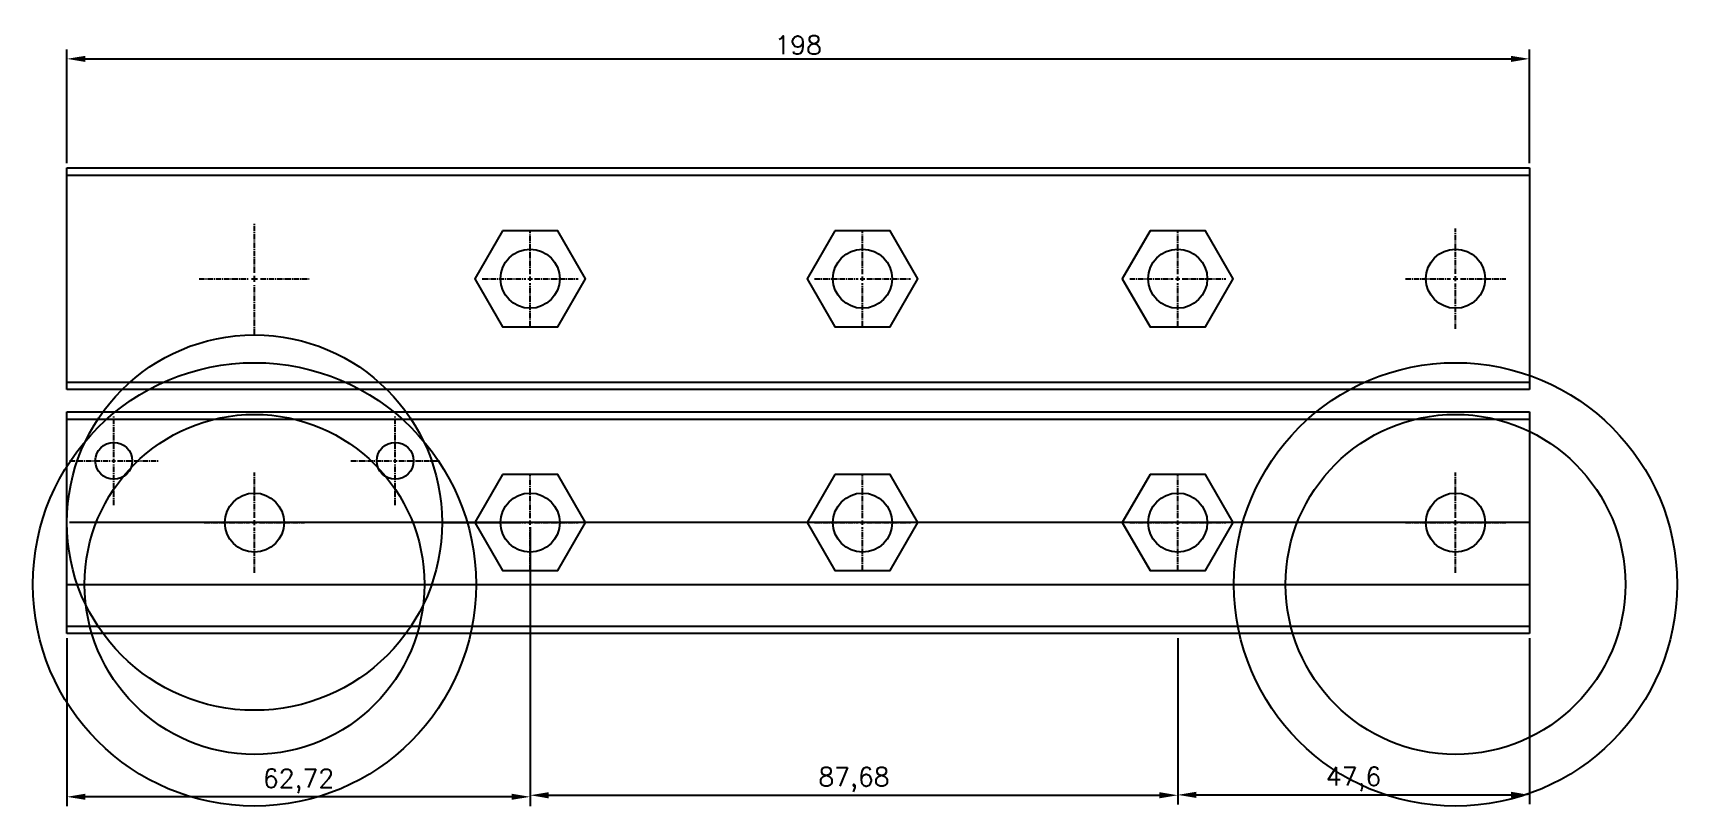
# Model space of a CAD drawing. Header units: millimetres. Extents: x 86 to 309, y 84 to 189.
import ezdxf

# ---------------------------------------------------------------- set-up
doc = ezdxf.new("R2010")
doc.units = ezdxf.units.MM
doc.linetypes.add('CENTER2', pattern=[1.125, 0.75, -0.125, 0.125, -0.125])
for name, color, linetype in [('blue', 5, 'Continuous'), ('brown', 34, 'Continuous'), ('green', 3, 'Continuous'), ('yellow', 2, 'Continuous')]:
    doc.layers.add(name, color=color, linetype=linetype)
doc.styles.get("Standard").update_dxf_attribs({"font": 'simplex.shx'})
doc.dimstyles.new('ISO-25', dxfattribs={"dimtxt": 2.5, "dimasz": 2.5, "dimexe": 1.25, "dimexo": 0.625, "dimtad": 1, "dimtxsty": 'Standard', "dimcen": 2.5, "dimadec": 0, "dimazin": 0, "dimtfac": 1, "dimtmove": 0, "dimatfit": 3, "dimfxl": 1, "dimarcsym": 0})

# ---------------------------------------------------------------- blocks, each defined once
blk = doc.blocks.new('*U22')
at = {"color": 0, "linetype": 'CENTER2', "transparency": 16777216}
for p, q in [((0, 0.6), (0, 6.5)), ((-6.5, 0), (-0.6, 0)), ((0.6, 0), (6.5, 0)), ((0, -6.5), (0, -0.6))]:
    blk.add_line(p, q, dxfattribs=at)
at = {"color": 0, "linetype": 'Continuous', "transparency": 16777216}
for p, q in [((-0.3, 0), (0.3, 0)), ((0, -0.3), (0, 0.3))]:
    blk.add_line(p, q, dxfattribs=at)
blk = doc.blocks.new('*U24')
at = {"color": 0, "linetype": 'CENTER2', "transparency": 16777216}
for p, q in [((0, 0.5), (0, 6)), ((-6, 0), (-0.5, 0)), ((0.5, 0), (6, 0)), ((0, -6), (0, -0.5))]:
    blk.add_line(p, q, dxfattribs=at)
at = {"color": 0, "linetype": 'Continuous', "transparency": 16777216}
for p, q in [((-0.25, 0), (0.25, 0)), ((0, -0.25), (0, 0.25))]:
    blk.add_line(p, q, dxfattribs=at)
blk = doc.blocks.new('*U25')
at = {"color": 0, "linetype": 'CENTER2', "transparency": 16777216}
for p, q in [((0, 0.658), (0, 6.79)), ((-6.79, 0), (-0.658, 0)), ((0.658, 0), (6.79, 0)), ((0, -6.79), (0, -0.658))]:
    blk.add_line(p, q, dxfattribs=at)
at = {"color": 0, "linetype": 'Continuous', "transparency": 16777216}
for p, q in [((-0.329, 0), (0.329, 0)), ((0, -0.329), (0, 0.329))]:
    blk.add_line(p, q, dxfattribs=at)
blk = doc.blocks.new('*U26')
at = {"color": 0, "linetype": 'CENTER2', "transparency": 16777216}
for p, q in [((0, 0.5), (0, 6)), ((-6, 0), (-0.5, 0)), ((0.5, 0), (6, 0)), ((0, -6), (0, -0.5))]:
    blk.add_line(p, q, dxfattribs=at)
at = {"color": 0, "linetype": 'Continuous', "transparency": 16777216}
for p, q in [((-0.25, 0), (0.25, 0)), ((0, -0.25), (0, 0.25))]:
    blk.add_line(p, q, dxfattribs=at)
blk = doc.blocks.new('*U27')
at = {"color": 0, "linetype": 'CENTER2', "transparency": 16777216}
for p, q in [((0, 0.658), (0, 6.79)), ((-6.79, 0), (-0.658, 0)), ((0.658, 0), (6.79, 0)), ((0, -6.79), (0, -0.658))]:
    blk.add_line(p, q, dxfattribs=at)
at = {"color": 0, "linetype": 'Continuous', "transparency": 16777216}
for p, q in [((-0.329, 0), (0.329, 0)), ((0, -0.329), (0, 0.329))]:
    blk.add_line(p, q, dxfattribs=at)
blk = doc.blocks.new('*D35')
at = {"layer": 'Defpoints', "color": 0, "transparency": 16777216}
for p in [(153.34, 122.56), (241.01, 107.56), (241.01, 85.67)]:
    blk.add_point(p, dxfattribs=at)
at = {"layer": 'yellow', "color": 0, "lineweight": -2, "transparency": 16777216}
for p, q in [((153.34, 121.94), (153.34, 84.42)), ((241.01, 106.94), (241.01, 84.42)), ((155.84, 85.67), (238.51, 85.67))]:
    blk.add_line(p, q, dxfattribs=at)
at = {"layer": 'yellow', "color": 0, "transparency": 16777216}
for points in [[(155.84, 86.09), (155.84, 85.25), (153.34, 85.67)], [(238.51, 86.09), (238.51, 85.25), (241.01, 85.67)]]:
    blk.add_solid(points, dxfattribs=at)
at = {"layer": 'yellow', "color": 0, "transparency": 16777216, "insert": (197.18, 87.78), "char_height": 2.5, "attachment_point": 5}
blk.add_mtext('87,68', dxfattribs=at)
blk = doc.blocks.new('*U28')
at = {"color": 0, "linetype": 'CENTER2', "transparency": 16777216}
for p, q in [((0, 0.6), (0, 6.5)), ((-6.5, 0), (-0.6, 0)), ((0.6, 0), (6.5, 0)), ((0, -6.5), (0, -0.6))]:
    blk.add_line(p, q, dxfattribs=at)
at = {"color": 0, "linetype": 'Continuous', "transparency": 16777216}
for p, q in [((-0.3, 0), (0.3, 0)), ((0, -0.3), (0, 0.3))]:
    blk.add_line(p, q, dxfattribs=at)
blk = doc.blocks.new('*D36')
at = {"layer": 'Defpoints', "color": 0, "transparency": 16777216}
for p in [(153.34, 122.56), (90.62, 107.56), (90.62, 85.46)]:
    blk.add_point(p, dxfattribs=at)
at = {"layer": 'yellow', "color": 0, "lineweight": -2, "transparency": 16777216}
for p, q in [((153.34, 121.94), (153.34, 84.21)), ((90.62, 106.94), (90.62, 84.21)), ((150.84, 85.46), (93.12, 85.46))]:
    blk.add_line(p, q, dxfattribs=at)
at = {"layer": 'yellow', "color": 0, "transparency": 16777216}
for points in [[(93.12, 85.88), (93.12, 85.05), (90.62, 85.46)], [(150.84, 85.88), (150.84, 85.05), (153.34, 85.46)]]:
    blk.add_solid(points, dxfattribs=at)
at = {"layer": 'yellow', "color": 0, "transparency": 16777216, "insert": (121.98, 87.58), "char_height": 2.5, "attachment_point": 5}
blk.add_mtext('62,72', dxfattribs=at)
blk = doc.blocks.new('*D37')
at = {"layer": 'Defpoints', "color": 0, "transparency": 16777216}
for p in [(241.01, 107.56), (288.62, 107.56), (288.62, 85.72)]:
    blk.add_point(p, dxfattribs=at)
at = {"layer": 'yellow', "color": 0, "lineweight": -2, "transparency": 16777216}
for p, q in [((241.01, 106.94), (241.01, 84.47)), ((288.62, 106.94), (288.62, 84.47)), ((243.51, 85.72), (286.12, 85.72))]:
    blk.add_line(p, q, dxfattribs=at)
at = {"layer": 'yellow', "color": 0, "transparency": 16777216}
for points in [[(243.51, 86.14), (243.51, 85.31), (241.01, 85.72)], [(286.12, 86.14), (286.12, 85.31), (288.62, 85.72)]]:
    blk.add_solid(points, dxfattribs=at)
at = {"layer": 'yellow', "color": 0, "transparency": 16777216, "insert": (264.82, 87.84), "char_height": 2.5, "attachment_point": 5}
blk.add_mtext('47,6', dxfattribs=at)
blk = doc.blocks.new('*U29')
at = {"color": 0, "linetype": 'CENTER2', "transparency": 16777216}
for p, q in [((0, 0.6), (0, 6.5)), ((-6.5, 0), (-0.6, 0)), ((0.6, 0), (6.5, 0)), ((0, -6.5), (0, -0.6))]:
    blk.add_line(p, q, dxfattribs=at)
at = {"color": 0, "linetype": 'Continuous', "transparency": 16777216}
for p, q in [((-0.3, 0), (0.3, 0)), ((0, -0.3), (0, 0.3))]:
    blk.add_line(p, q, dxfattribs=at)
blk = doc.blocks.new('*U30')
at = {"color": 0, "linetype": 'CENTER2', "transparency": 16777216}
for p, q in [((0, 0.6), (0, 6.5)), ((-6.5, 0), (-0.6, 0)), ((0.6, 0), (6.5, 0)), ((0, -6.5), (0, -0.6))]:
    blk.add_line(p, q, dxfattribs=at)
at = {"color": 0, "linetype": 'Continuous', "transparency": 16777216}
for p, q in [((-0.3, 0), (0.3, 0)), ((0, -0.3), (0, 0.3))]:
    blk.add_line(p, q, dxfattribs=at)
blk = doc.blocks.new('*U31')
at = {"color": 0, "linetype": 'CENTER2', "transparency": 16777216}
for p, q in [((0, 0.8), (0, 7.5)), ((-7.5, 0), (-0.8, 0)), ((0.8, 0), (7.5, 0)), ((0, -7.5), (0, -0.8))]:
    blk.add_line(p, q, dxfattribs=at)
at = {"color": 0, "linetype": 'Continuous', "transparency": 16777216}
for p, q in [((-0.4, 0), (0.4, 0)), ((0, -0.4), (0, 0.4))]:
    blk.add_line(p, q, dxfattribs=at)
blk = doc.blocks.new('*U32')
at = {"color": 0, "linetype": 'CENTER2', "transparency": 16777216}
for p, q in [((0, 0.658), (0, 6.79)), ((-6.79, 0), (-0.658, 0)), ((0.658, 0), (6.79, 0)), ((0, -6.79), (0, -0.658))]:
    blk.add_line(p, q, dxfattribs=at)
at = {"color": 0, "linetype": 'Continuous', "transparency": 16777216}
for p, q in [((-0.329, 0), (0.329, 0)), ((0, -0.329), (0, 0.329))]:
    blk.add_line(p, q, dxfattribs=at)
blk = doc.blocks.new('*U33')
at = {"color": 0, "linetype": 'CENTER2', "transparency": 16777216}
for p, q in [((0, 0.6), (0, 6.5)), ((-6.5, 0), (-0.6, 0)), ((0.6, 0), (6.5, 0)), ((0, -6.5), (0, -0.6))]:
    blk.add_line(p, q, dxfattribs=at)
at = {"color": 0, "linetype": 'Continuous', "transparency": 16777216}
for p, q in [((-0.3, 0), (0.3, 0)), ((0, -0.3), (0, 0.3))]:
    blk.add_line(p, q, dxfattribs=at)
blk = doc.blocks.new('*U34')
at = {"color": 0, "linetype": 'CENTER2', "transparency": 16777216}
for p, q in [((0, 0.6), (0, 6.5)), ((-6.5, 0), (-0.6, 0)), ((0.6, 0), (6.5, 0)), ((0, -6.5), (0, -0.6))]:
    blk.add_line(p, q, dxfattribs=at)
at = {"color": 0, "linetype": 'Continuous', "transparency": 16777216}
for p, q in [((-0.3, 0), (0.3, 0)), ((0, -0.3), (0, 0.3))]:
    blk.add_line(p, q, dxfattribs=at)
blk = doc.blocks.new('*D38')
at = {"layer": 'blue', "color": 0, "lineweight": -2, "transparency": 16777216}
for p, q in [((90.62, 171.19), (90.62, 186.57)), ((93.12, 185.32), (286.12, 185.32)), ((288.62, 171.19), (288.62, 186.57))]:
    blk.add_line(p, q, dxfattribs=at)
at = {"layer": 'blue', "color": 0, "transparency": 16777216}
for points in [[(93.12, 185.73), (93.12, 184.9), (90.62, 185.32)], [(286.12, 185.73), (286.12, 184.9), (288.62, 185.32)]]:
    blk.add_solid(points, dxfattribs=at)
at = {"layer": 'Defpoints', "color": 0, "transparency": 16777216}
for p in [(288.62, 185.32), (90.62, 170.56), (288.62, 170.56)]:
    blk.add_point(p, dxfattribs=at)
at = {"layer": 'blue', "color": 0, "transparency": 16777216, "insert": (189.62, 187.19), "char_height": 2.5, "attachment_point": 5}
blk.add_mtext('198', dxfattribs=at)

msp = doc.modelspace()

# ---------------------------------------------------------------- linework, layer by layer
for p, q in [((90.619, 140.562), (90.619, 170.562)), ((90.619, 170.562), (288.619, 170.562)), ((288.619, 170.562), (288.619, 140.562)), ((288.619, 140.562), (90.619, 140.562)), ((90.619, 107.562), (90.619, 137.562)), ((90.619, 137.562), (288.619, 137.562)), ((288.619, 137.562), (288.619, 107.562)), ((288.619, 107.562), (90.619, 107.562))]:
    msp.add_line(p, q)
for points in [[(149.586, 162.062), (145.834, 155.562), (149.586, 149.062), (157.092, 149.062), (160.845, 155.562), (157.092, 162.062)], [(194.586, 162.062), (190.834, 155.562), (194.586, 149.062), (202.092, 149.062), (205.845, 155.562), (202.092, 162.062)], [(237.262, 162.062), (233.509, 155.562), (237.262, 149.062), (244.767, 149.062), (248.52, 155.562), (244.767, 162.062)], [(149.586, 129.062), (145.834, 122.562), (149.586, 116.062), (157.092, 116.062), (160.845, 122.562), (157.092, 129.062)], [(194.586, 129.062), (190.834, 122.562), (194.586, 116.062), (202.092, 116.062), (205.845, 122.562), (202.092, 129.062)], [(237.262, 129.062), (233.509, 122.562), (237.262, 116.062), (244.767, 116.062), (248.52, 122.562), (244.767, 129.062)]]:
    msp.add_lwpolyline(points, close=True)
for centre, radius in [((153.339, 155.562), 4), ((198.339, 155.562), 4), ((241.014, 155.562), 4), ((278.619, 155.562), 4), ((96.969, 130.922), 2.5), ((135.069, 130.922), 2.5), ((116.019, 122.562), 4), ((153.339, 122.562), 4), ((198.339, 122.562), 4), ((241.014, 122.562), 4), ((278.619, 122.562), 4)]:
    msp.add_circle(centre, radius)
at = {"layer": 'blue'}
for p, q in [((288.619, 122.562), (90.969, 122.562)), ((141.419, 122.562), (151.419, 122.562)), ((90.619, 114.202), (288.619, 114.202))]:
    msp.add_line(p, q, dxfattribs=at)
msp.add_circle((116.019, 122.562), 25.4, dxfattribs=at)
at = {"layer": 'brown'}
for p, q in [((90.619, 169.562), (288.619, 169.562)), ((90.619, 141.562), (288.619, 141.562)), ((90.619, 136.562), (288.619, 136.562)), ((90.619, 108.562), (288.619, 108.562))]:
    msp.add_line(p, q, dxfattribs=at)
at = {"layer": 'green'}
for centre, radius in [((116.019, 114.202), 30), ((278.619, 114.202), 30), ((116.019, 114.202), 23), ((278.619, 114.202), 23)]:
    msp.add_circle(centre, radius, dxfattribs=at)

# ---------------------------------------------------------------- block references
at = {"linetype": 'CENTER2'}
for name, p in [('*U31', (116.019, 155.562)), ('*U30', (153.339, 155.562)), ('*U34', (198.339, 155.562)), ('*U33', (241.014, 155.562)), ('*U32', (278.619, 155.562)), ('*U26', (96.969, 130.922)), ('*U24', (135.069, 130.922)), ('*U25', (116.019, 122.562)), ('*U27', (278.619, 122.562)), ('*U22', (153.339, 122.562)), ('*U29', (198.339, 122.562)), ('*U28', (241.014, 122.562))]:
    msp.add_blockref(name, p, dxfattribs=at)

# ---------------------------------------------------------------- dimensions: what is measured, and where the dimension line sits
at = {"layer": 'blue'}
dim = msp.add_linear_dim(base=(288.619, 185.316), p1=(90.619, 170.562), p2=(288.619, 170.562), dimstyle='ISO-25', dxfattribs=at)
dim.commit()
dim.dimension.update_dxf_attribs({"geometry": '*D38', "text_midpoint": (189.619, 187.191)})
at = {"layer": 'yellow'}
for base, p1, p2, picture, middle in [((90.619, 85.462), (153.339, 122.562), (90.619, 107.562), '*D36', (121.979, 87.575)), ((241.01431, 85.66894), (153.33925, 122.56233), (241.01431, 107.56233), '*D35', (197.17678, 87.78204)), ((288.61925, 85.72453), (241.01431, 107.56233), (288.61925, 107.56233), '*D37', (264.81678, 87.83762))]:
    dim = msp.add_linear_dim(base=base, p1=p1, p2=p2, dimstyle='ISO-25', dxfattribs=at)
    dim.commit()
    dim.dimension.update_dxf_attribs({"geometry": picture, "text_midpoint": middle})

doc.saveas('drawing.dxf')
